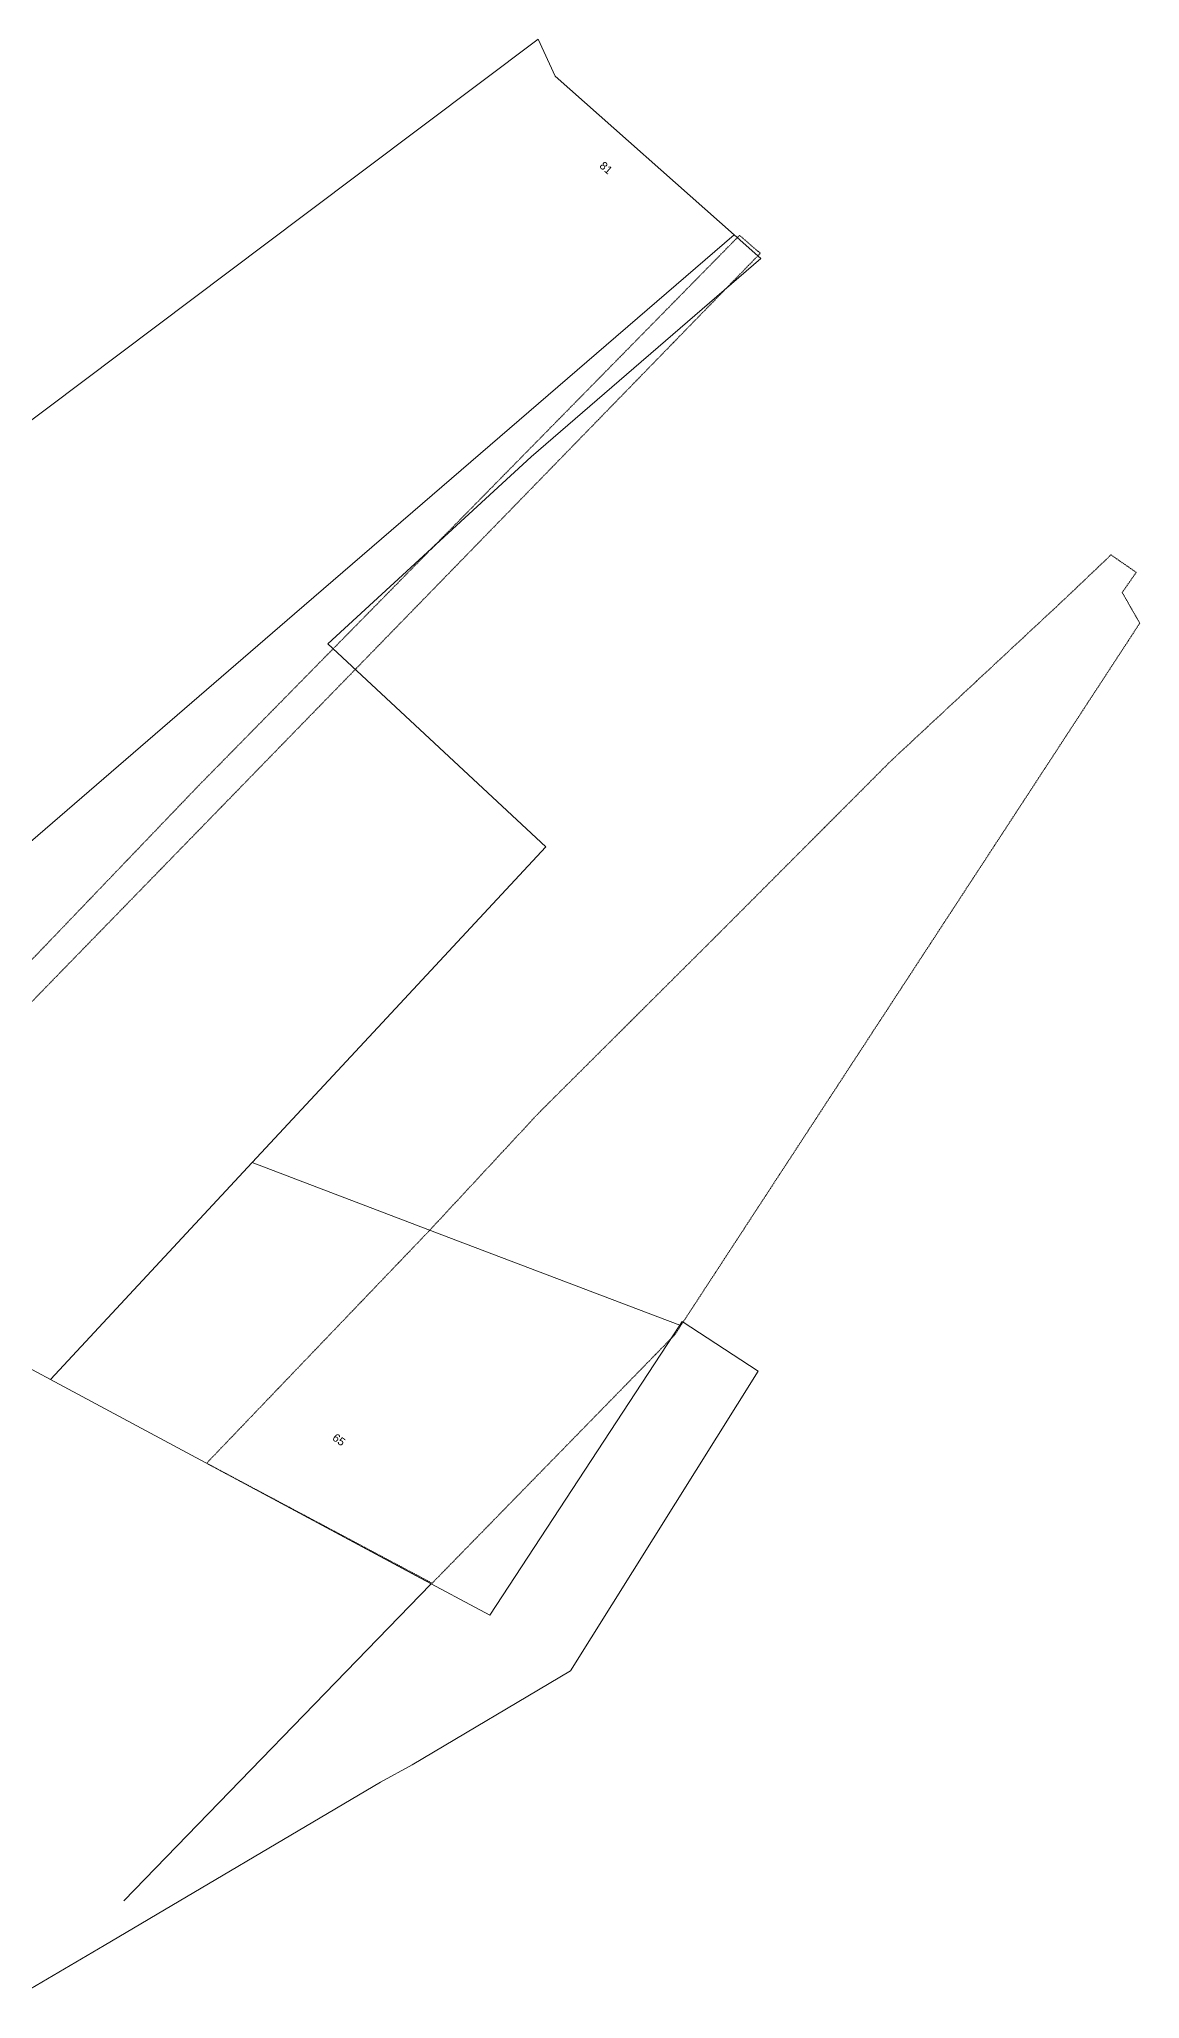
# Model space of a CAD drawing. Header units: metres. Extents: x 286486 to 288014, y 6149260 to 6150844.
# Drawn here: x 287631.9 to 287879.6, y 6149634.7 to 6150075.6 of the extents above; entities that cross this region are included whole.
import ezdxf

# ---------------------------------------------------------------- set-up
doc = ezdxf.new("R2010")
doc.units = ezdxf.units.M
doc.linetypes.add('HIDDEN', pattern=[0.375, 0.25, -0.125])
doc.linetypes.add('HIDDEN2', pattern=[0.1875, 0.125, -0.0625])
for name, color, linetype, lineweight in [('Cadastre Developer_SP_NEW', 2, 'Continuous', 5), ('Cadastre Easements_SP_NEW', 2, 'Continuous', 5), ('Cadastre Land Parcels_SP_EXT', 9, 'Continuous', 5), ('Cadastre Other Property_SP_EXT', 9, 'HIDDEN', 5)]:
    doc.layers.add(name, color=color, linetype=linetype, lineweight=lineweight)
doc.styles.get("Standard").update_dxf_attribs({"font": 'arial.ttf'})

msp = doc.modelspace()

# ---------------------------------------------------------------- linework, layer by layer
at = {"layer": 'Cadastre Developer_SP_NEW', "color": 2, "lineweight": 0}
msp.add_lwpolyline([(287626.15068, 6149634.68591), (287646.52169, 6149646.67512), (287708.71483, 6149683.41955), (287715.83709, 6149687.32482), (287751.45739, 6149708.45063), (287793.70088, 6149775.89929), (287776.6389, 6149787.09925), (287776.06085, 6149786.21734), (287733.32324, 6149721.00949), (287716.79223, 6149729.87182), (287716.79223, 6149729.87182), (287669.31371, 6149755.32442), (287634.46764, 6149774.00429), (287545.18995, 6149821.897)], dxfattribs=at)
at = {"layer": 'Cadastre Easements_SP_NEW', "color": 2, "lineweight": 0}
msp.add_line((287720.08209, 6149727.99318), (287650.98041, 6149656.76322), dxfattribs=at)
at = {"layer": 'Cadastre Land Parcels_SP_EXT', "linetype": 'Continuous'}
for points in [[(287788.30914, 6150031.58777), (287748.05244, 6150067.25657), (287744.23762, 6150075.56903), (287691.71124, 6150036.09963), (287666.25263, 6150016.96934), (287593.20456, 6149962.07945), (287559.27053, 6149936.58083), (287505.72718, 6149896.31873), (287464.33151, 6149865.24517), (287545.18995, 6149821.897), (287689.40258, 6149946.27984), (287788.30914, 6150031.58777)], [(287679.84561, 6149822.80683), (287708.11823, 6149853.21507), (287745.93449, 6149893.88473), (287696.8507, 6149939.53671), (287742.64153, 6149981.64107), (287794.32998, 6150026.2531), (287788.30914, 6150031.58777), (287689.40258, 6149946.27984), (287545.18995, 6149821.897), (287634.46764, 6149774.00429), (287679.84561, 6149822.80683)], [(287776.06085, 6149786.21734), (287771.12156, 6149788.096), (287725.71515, 6149805.36334), (287679.84561, 6149822.80683), (287634.46764, 6149774.00429), (287669.31371, 6149755.32442), (287716.79223, 6149729.87182), (287733.32324, 6149721.00949), (287776.06085, 6149786.21734)]]:
    msp.add_lwpolyline(points, close=True, dxfattribs=at)
msp.add_lwpolyline([(287626.15068, 6149634.68591), (287646.52169, 6149646.67512), (287708.71483, 6149683.41955), (287715.83709, 6149687.32482), (287751.45739, 6149708.45063), (287793.70088, 6149775.89929), (287776.6389, 6149787.09925), (287776.06085, 6149786.21734), (287733.32324, 6149721.00949), (287716.79223, 6149729.87182), (287716.79223, 6149729.87182), (287669.31371, 6149755.32442), (287634.46764, 6149774.00429), (287545.18995, 6149821.897)], dxfattribs=at)
at = {"layer": 'Cadastre Other Property_SP_EXT', "linetype": 'HIDDEN2'}
for points in [[(287578.35023, 6149805.6871), (287794.20584, 6150027.39745), (287789.52584, 6150031.42826), (287672.42862, 6149912.33025), (287667.73136, 6149907.55911), (287572.93853, 6149808.6226), (287573.10825, 6149807.75894), (287578.53199, 6149804.7753), (287578.35023, 6149805.6871)], [(287669.60193, 6149755.18102), (287720.34132, 6149728.17878), (287774.97913, 6149784.10902), (287879.60016, 6149944.18877), (287875.63276, 6149951.07582), (287878.79683, 6149955.6173), (287873.11066, 6149959.54337), (287862.73237, 6149949.65691), (287823.54833, 6149913.14942), (287784.63544, 6149874.13918), (287744.26721, 6149833.91436), (287719.75885, 6149807.54332), (287669.60193, 6149755.18102)]]:
    msp.add_lwpolyline(points, close=True, dxfattribs=at)

# ---------------------------------------------------------------- texts
at = {"layer": 'Cadastre Land Parcels_SP_EXT'}
for s, rotation, p in [('81', 318.871307, (287757.85246, 6150046.86961)), ('65', 324.080505, (287697.72843, 6149760.56126))]:
    msp.add_text(s, height=1.8, rotation=rotation, dxfattribs=at).set_placement(p)

doc.saveas('drawing.dxf')
